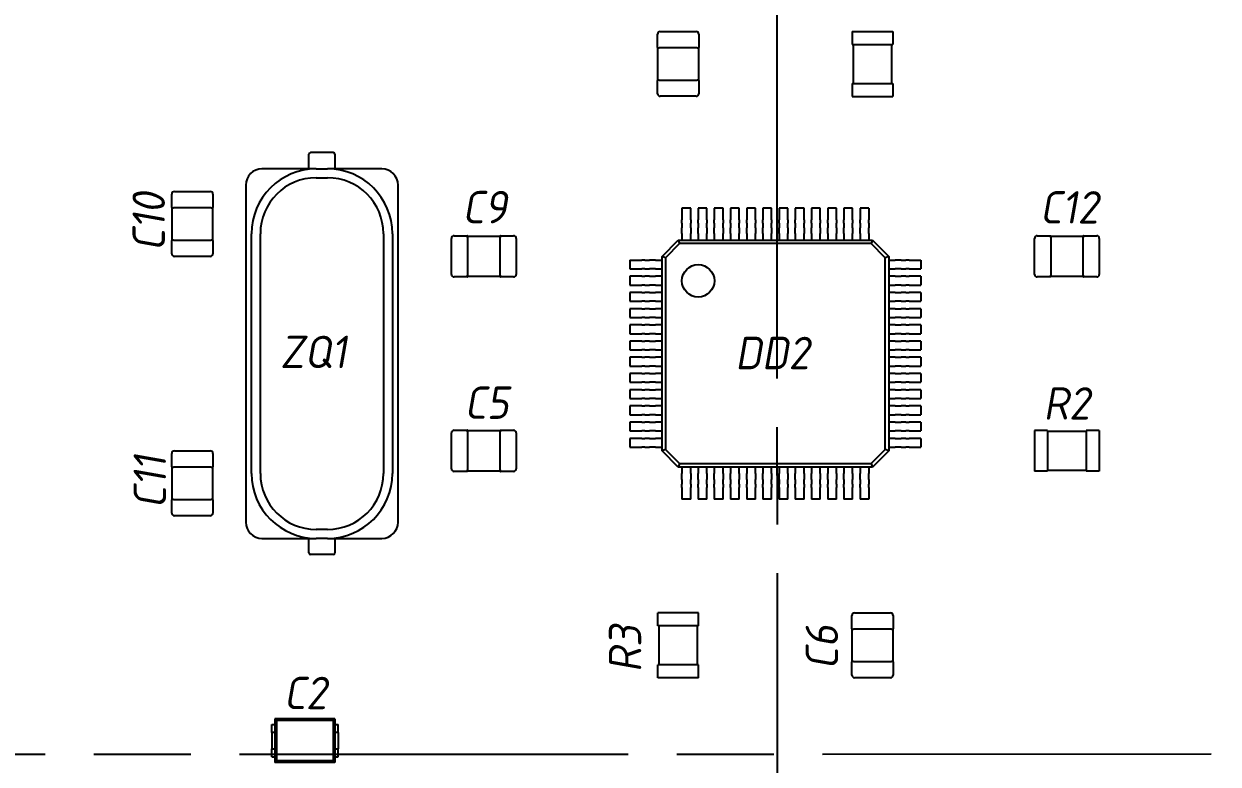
# Model space of a CAD drawing. Header units: inches. Extents: x -14 to 5184, y -66 to 1689.
# Drawn here: x 2664.45 to 2701.32, y 528.58 to 551.42 of the extents above; entities that cross this region are included whole.
import ezdxf

# ---------------------------------------------------------------- set-up
doc = ezdxf.new("R2010")
doc.units = ezdxf.units.IN
doc.header["$MEASUREMENT"] = 0
doc.linetypes.add('ACAD_ISO08W100', pattern=[36, 24, -3, 6, -3])
for name, color, linetype, lineweight in [('Видимые тонкие (ГОСТ)', 7, 'Continuous', 25), ('Осевая линия (ГОСТ)', 7, 'ACAD_ISO08W100', 25), ('Размер (ГОСТ)', 7, 'Continuous', 25), ('Штриховка (ГОСТ)', 7, 'Continuous', 18)]:
    doc.layers.add(name, color=color, linetype=linetype, lineweight=lineweight)
doc.styles.add('Standart 3.0', font='gost_b.ttf', dxfattribs={"oblique": 15, "height": 3})
doc.styles.add('Standart2', font='gost_b.ttf', dxfattribs={"oblique": 10, "height": 2})
doc.dimstyles.new('Обычный (ГОСТ)', dxfattribs={"dimscale": 0.5, "dimtxt": 3.5, "dimasz": 3.5, "dimexe": 1, "dimexo": 0, "dimgap": 0.5, "dimtad": 1, "dimrnd": 1e-08, "dimtxsty": 'Standart 3.0', "dimblk": 'Filled-1', "dimblk1": 'Filled-1', "dimblk2": 'Filled-1', "dimcen": 0.09, "dimdle": 15, "dimclrd": 256, "dimclre": 256, "dimclrt": 256, "dimazin": 2, "dimtfac": 0.714286, "dimtmove": 0, "dimatfit": 3, "dimfxl": 1, "dimtolj": 1, "dimlwd": 25, "dimlwe": 25, "dimarcsym": 0})

# ---------------------------------------------------------------- blocks, each defined once
blk = doc.blocks.new('Filled-1')
at = {"color": 0}
for p, q in [((0, 0), (-1, 0.143)), ((-1, 0.143), (-1, -0.143)), ((-1, 0), (0, 0)), ((-1, -0.143), (0, 0))]:
    blk.add_line(p, q, dxfattribs=at)
at = {"color": 0, "flags": 128}
blk.add_lwpolyline([(-1, -0.143), (0, 0), (-1, 0.143), (-1, -0.143)], dxfattribs=at)
at = {"color": 0}
blk.add_solid([(-1, -0.143), (0, 0), (-1, 0.143), (-1, -0.143)], dxfattribs=at)
blk = doc.blocks.new('*D203')
at = {"layer": 'Размер (ГОСТ)', "lineweight": 25, "ltscale": 0.5, "transparency": 16777216}
for p, q in [((2589.079, 528.958), (2589.079, 615.736)), ((2786.29, 528.89), (2786.29, 615.736)), ((2590.829, 615.236), (2784.54, 615.236))]:
    blk.add_line(p, q, dxfattribs=at)
at = {"layer": 'Размер (ГОСТ)', "lineweight": 25, "ltscale": 0.5, "transparency": 16777216, "xscale": 1.75, "yscale": 1.75, "zscale": 1.75, "rotation": 180}
blk.add_blockref('Filled-1', (2589.079, 615.236), dxfattribs=at)
at = {"layer": 'Размер (ГОСТ)', "lineweight": 25, "ltscale": 0.5, "transparency": 16777216, "xscale": 1.75, "yscale": 1.75, "zscale": 1.75}
blk.add_blockref('Filled-1', (2786.29, 615.236), dxfattribs=at)
at = {"layer": 'Размер (ГОСТ)', "ltscale": 0.5, "transparency": 16777216, "insert": (2687.685, 617.289), "char_height": 3, "attachment_point": 5, "style": 'Standart 3.0'}
blk.add_mtext('\\A1;{\\fGOST type B|b0|i0|c204|p0;198}%%P{\\fGOST type B|b0|i0|c204|p0;0,4}', dxfattribs=at)
blk = doc.blocks.new('*D204')
at = {"layer": 'Видимые тонкие (ГОСТ)', "lineweight": 25, "ltscale": 0.5, "transparency": 16777216}
for p, q in [((2627.695, 565.882), (2808, 565.882)), ((2807.5, 564.132), (2807.5, 493.632)), ((2627.699, 491.882), (2808, 491.882))]:
    blk.add_line(p, q, dxfattribs=at)
at = {"layer": 'Видимые тонкие (ГОСТ)', "lineweight": 25, "ltscale": 0.5, "transparency": 16777216, "xscale": 1.75, "yscale": 1.75, "zscale": 1.75}
for p, rotation in [((2807.5, 565.882), 90), ((2807.5, 491.882), 270)]:
    blk.add_blockref('Filled-1', p, dxfattribs=dict(at, rotation=rotation))
at = {"layer": 'Видимые тонкие (ГОСТ)', "ltscale": 0.5, "transparency": 16777216, "insert": (2805.75, 530), "char_height": 3, "attachment_point": 5, "rotation": 90, "style": 'Standart 3.0'}
blk.add_mtext('\\A1;74*', dxfattribs=at)

msp = doc.modelspace()

# ---------------------------------------------------------------- hatches: boundary and pattern name
at = {"layer": 'Штриховка (ГОСТ)'}
h = msp.add_hatch(dxfattribs=at)
h.set_pattern_fill('ANSI37', color=256, scale=15, style=0)
h.set_pattern_definition([(45, (-764.6716, -5.0253), (-1.3258252, 1.3258252), []), (135, (-764.6716, -5.0253), (-1.3258252, -1.3258252), [])])
edge = h.paths.add_edge_path()
edge.add_ellipse((2627.6985, 496.8817), major_axis=(-5, -0.0003), ratio=1, start_angle=0, end_angle=90)
edge.add_line((2627.6987, 491.8817), (2747.6987, 491.8878))
edge.add_ellipse((2747.6985, 496.8878), major_axis=(0.0003, -5), ratio=1, start_angle=0, end_angle=90)
edge.add_line((2752.6985, 496.888), (2752.6952, 560.888))
edge.add_ellipse((2747.6952, 560.8878), major_axis=(5, 0.0003), ratio=1, start_angle=0, end_angle=90)
edge.add_line((2747.695, 565.8878), (2627.695, 565.8817))
edge.add_ellipse((2627.6952, 560.8817), major_axis=(-0.0003, 5), ratio=1, start_angle=0, end_angle=90)
edge.add_line((2622.6952, 560.8814), (2622.6985, 496.8814))
edge = h.paths.add_edge_path(flags=0)
edge.add_ellipse((2745.6983, 499.8877), major_axis=(-0.0002, 3.5), ratio=1, start_angle=0, end_angle=360)
edge = h.paths.add_edge_path(flags=0)
edge.add_ellipse((2745.6954, 557.8877), major_axis=(-0.0002, 3.5), ratio=1, start_angle=0, end_angle=360)
edge = h.paths.add_edge_path(flags=0)
edge.add_ellipse((2629.6954, 557.8818), major_axis=(-0.0002, 3.5), ratio=1, start_angle=0, end_angle=360)
edge = h.paths.add_edge_path(flags=0)
edge.add_ellipse((2629.6983, 499.8818), major_axis=(-0.0002, 3.5), ratio=1, start_angle=0, end_angle=360)
edge = h.paths.add_edge_path(flags=0)
edge.add_ellipse((2742.6955, 554.8875), major_axis=(-2, -0.0001), ratio=1, start_angle=0, end_angle=90)
edge.add_line((2742.6956, 552.8875), (2749.6956, 552.8879))
edge.add_line((2749.6956, 552.8879), (2749.6981, 504.8879))
edge.add_line((2749.6981, 504.8879), (2742.6981, 504.8875))
edge.add_ellipse((2742.6982, 502.8875), major_axis=(-0.0001, 2), ratio=1, start_angle=0, end_angle=90)
edge.add_line((2740.6982, 502.8874), (2740.6986, 494.8874))
edge.add_line((2740.6986, 494.8874), (2634.6986, 494.8821))
edge.add_line((2634.6986, 494.8821), (2634.6982, 502.8821))
edge.add_ellipse((2632.6982, 502.882), major_axis=(2, 0.0001), ratio=1, start_angle=0, end_angle=90)
edge.add_line((2632.6981, 504.882), (2625.6981, 504.8816))
edge.add_line((2625.6981, 504.8816), (2625.6956, 552.8816))
edge.add_line((2625.6956, 552.8816), (2632.6956, 552.882))
edge.add_ellipse((2632.6955, 554.882), major_axis=(0.0001, -2), ratio=1, start_angle=0, end_angle=90)
edge.add_line((2634.6955, 554.8821), (2634.6951, 562.8821))
edge.add_line((2634.6951, 562.8821), (2740.6951, 562.8874))
edge.add_line((2740.6951, 562.8874), (2740.6955, 554.8874))

# ---------------------------------------------------------------- linework, layer by layer
at = {"layer": 'Видимые тонкие (ГОСТ)', "transparency": 33554687}
for p, q in [((2684.0132, 550.6977), (2684.0132, 551.1077)), ((2684.0932, 551.1877), (2685.2032, 551.1877)), ((2685.2832, 551.1077), (2685.2832, 550.6977)), ((2690.0182, 551.1876), (2691.2782, 551.1876)), ((2690.0182, 551.1876), (2690.0182, 550.7876)), ((2691.2782, 551.1876), (2691.2782, 550.7876)), ((2684.0232, 549.6877), (2684.0232, 550.6877)), ((2684.0232, 550.6877), (2684.0632, 550.6877)), ((2685.2332, 550.6877), (2684.0632, 550.6877)), ((2685.2232, 550.6877), (2684.0732, 550.6877)), ((2685.2332, 550.6877), (2685.2732, 550.6877)), ((2685.2732, 550.6877), (2685.2732, 549.6877)), ((2690.0182, 550.7876), (2691.2782, 550.7876)), ((2690.0482, 550.7876), (2690.0482, 549.5876)), ((2691.2482, 549.5876), (2691.2482, 550.7876)), ((2684.0132, 549.2677), (2684.0132, 549.6777)), ((2684.0632, 549.6877), (2684.0232, 549.6877)), ((2684.0632, 549.6877), (2685.2332, 549.6877)), ((2684.0732, 549.6877), (2685.2232, 549.6877)), ((2685.2732, 549.6877), (2685.2332, 549.6877)), ((2685.2832, 549.6777), (2685.2832, 549.2677)), ((2690.0182, 549.5876), (2691.2782, 549.5876)), ((2690.0182, 549.5876), (2690.0182, 549.1876)), ((2691.2782, 549.5876), (2691.2782, 549.1876)), ((2685.2032, 549.1877), (2684.0932, 549.1877)), ((2690.0182, 549.1876), (2691.2782, 549.1876)), ((2673.2481, 546.9498), (2673.2481, 547.3998)), ((2673.9981, 547.4498), (2673.2981, 547.4498)), ((2674.0481, 547.3998), (2674.0481, 546.9498)), ((2673.4731, 546.9498), (2671.7981, 546.9498)), ((2673.4731, 546.9498), (2673.8231, 546.9498)), ((2675.4981, 546.9498), (2673.8231, 546.9498)), ((2671.2981, 546.4498), (2671.2981, 536.0498)), ((2673.4731, 546.6748), (2673.8231, 546.6748)), ((2675.9981, 536.0498), (2675.9981, 546.4498)), ((2669.0133, 545.7596), (2669.0133, 546.1696)), ((2669.0933, 546.2496), (2670.2033, 546.2496)), ((2670.2833, 546.1696), (2670.2833, 545.7596)), ((2669.0233, 544.7496), (2669.0233, 545.7496)), ((2669.0233, 545.7496), (2669.0633, 545.7496)), ((2670.2333, 545.7496), (2669.0633, 545.7496)), ((2670.2233, 545.7496), (2669.0733, 545.7496)), ((2670.2333, 545.7496), (2670.2733, 545.7496)), ((2670.2733, 545.7496), (2670.2733, 544.7496)), ((2685.0331, 545.7398), (2684.7631, 545.7398)), ((2684.7631, 545.7398), (2684.7631, 545.3765)), ((2685.0331, 545.3765), (2685.0331, 545.7398)), ((2685.5331, 545.7398), (2685.2631, 545.7398)), ((2685.2631, 545.7398), (2685.2631, 545.3765)), ((2685.5331, 545.3765), (2685.5331, 545.7398)), ((2686.0331, 545.7398), (2685.7631, 545.7398)), ((2685.7631, 545.7398), (2685.7631, 545.3765)), ((2686.0331, 545.3765), (2686.0331, 545.7398)), ((2686.5331, 545.7398), (2686.2631, 545.7398)), ((2686.2631, 545.7398), (2686.2631, 545.3765)), ((2686.5331, 545.3765), (2686.5331, 545.7398)), ((2687.0331, 545.7398), (2686.7631, 545.7398)), ((2686.7631, 545.7398), (2686.7631, 545.3765)), ((2687.0331, 545.3765), (2687.0331, 545.7398)), ((2687.5331, 545.7398), (2687.2631, 545.7398)), ((2687.2631, 545.7398), (2687.2631, 545.3765)), ((2687.5331, 545.3765), (2687.5331, 545.7398)), ((2688.0331, 545.7398), (2687.7631, 545.7398)), ((2687.7631, 545.7398), (2687.7631, 545.3765)), ((2688.0331, 545.3765), (2688.0331, 545.7398)), ((2688.5331, 545.7398), (2688.2631, 545.7398)), ((2688.2631, 545.7398), (2688.2631, 545.3765)), ((2688.5331, 545.3765), (2688.5331, 545.7398)), ((2689.0331, 545.7398), (2688.7631, 545.7398)), ((2688.7631, 545.7398), (2688.7631, 545.3765)), ((2689.0331, 545.3765), (2689.0331, 545.7398)), ((2689.5331, 545.7398), (2689.2631, 545.7398)), ((2689.2631, 545.7398), (2689.2631, 545.3765)), ((2689.5331, 545.3765), (2689.5331, 545.7398)), ((2690.0331, 545.7398), (2689.7631, 545.7398)), ((2689.7631, 545.7398), (2689.7631, 545.3765)), ((2690.0331, 545.3765), (2690.0331, 545.7398)), ((2690.5331, 545.7398), (2690.2631, 545.7398)), ((2690.2631, 545.7398), (2690.2631, 545.3765)), ((2690.5331, 545.7398), (2690.5331, 545.3765)), ((2684.7631, 545.277), (2684.7631, 545.3765)), ((2685.0331, 545.3765), (2685.0331, 545.277)), ((2685.2631, 545.277), (2685.2631, 545.3765)), ((2685.5331, 545.3765), (2685.5331, 545.277)), ((2685.7631, 545.277), (2685.7631, 545.3765)), ((2686.0331, 545.3765), (2686.0331, 545.277)), ((2686.2631, 545.277), (2686.2631, 545.3765)), ((2686.5331, 545.3765), (2686.5331, 545.277)), ((2686.7631, 545.277), (2686.7631, 545.3765)), ((2687.0331, 545.3765), (2687.0331, 545.277)), ((2687.2631, 545.277), (2687.2631, 545.3765)), ((2687.5331, 545.3765), (2687.5331, 545.277)), ((2687.7631, 545.277), (2687.7631, 545.3765)), ((2688.0331, 545.3765), (2688.0331, 545.277)), ((2688.2631, 545.277), (2688.2631, 545.3765)), ((2688.5331, 545.3765), (2688.5331, 545.277)), ((2688.7631, 545.277), (2688.7631, 545.3765)), ((2689.0331, 545.3765), (2689.0331, 545.277)), ((2689.2631, 545.277), (2689.2631, 545.3765)), ((2689.5331, 545.3765), (2689.5331, 545.277)), ((2689.7631, 545.277), (2689.7631, 545.3765)), ((2690.0331, 545.3765), (2690.0331, 545.277)), ((2690.2631, 545.277), (2690.2631, 545.3765)), ((2690.5331, 545.277), (2690.5331, 545.3765)), ((2671.4731, 537.5498), (2671.4731, 544.9498)), ((2671.7481, 537.5498), (2671.7481, 544.9498)), ((2675.5481, 544.9498), (2675.5481, 537.5498)), ((2675.8231, 544.9498), (2675.8231, 537.5498)), ((2684.7631, 545.277), (2684.7631, 545.1338)), ((2684.7631, 544.9504), (2684.7631, 545.1338)), ((2684.7631, 544.9504), (2684.7631, 544.7498)), ((2685.0331, 545.1338), (2685.0331, 545.277)), ((2685.0331, 545.1338), (2685.0331, 544.9504)), ((2685.0331, 544.7498), (2685.0331, 544.9504)), ((2685.2631, 545.277), (2685.2631, 545.1338)), ((2685.2631, 544.9504), (2685.2631, 545.1338)), ((2685.2631, 544.9504), (2685.2631, 544.7498)), ((2685.5331, 545.1338), (2685.5331, 545.277)), ((2685.5331, 545.1338), (2685.5331, 544.9504)), ((2685.5331, 544.7498), (2685.5331, 544.9504)), ((2685.7631, 545.277), (2685.7631, 545.1338)), ((2685.7631, 544.9504), (2685.7631, 545.1338)), ((2685.7631, 544.9504), (2685.7631, 544.7498)), ((2686.0331, 545.1338), (2686.0331, 545.277)), ((2686.0331, 545.1338), (2686.0331, 544.9504)), ((2686.0331, 544.7498), (2686.0331, 544.9504)), ((2686.2631, 545.277), (2686.2631, 545.1338)), ((2686.2631, 544.9504), (2686.2631, 545.1338)), ((2686.2631, 544.9504), (2686.2631, 544.7498)), ((2686.5331, 545.1338), (2686.5331, 545.277)), ((2686.5331, 545.1338), (2686.5331, 544.9504)), ((2686.5331, 544.7498), (2686.5331, 544.9504)), ((2686.7631, 545.277), (2686.7631, 545.1338)), ((2686.7631, 544.9504), (2686.7631, 545.1338)), ((2686.7631, 544.9504), (2686.7631, 544.7498)), ((2687.0331, 545.1338), (2687.0331, 545.277)), ((2687.0331, 545.1338), (2687.0331, 544.9504)), ((2687.0331, 544.7498), (2687.0331, 544.9504)), ((2687.2631, 545.277), (2687.2631, 545.1338)), ((2687.2631, 544.9504), (2687.2631, 545.1338)), ((2687.2631, 544.9504), (2687.2631, 544.7498)), ((2687.5331, 545.1338), (2687.5331, 545.277)), ((2687.5331, 545.1338), (2687.5331, 544.9504)), ((2687.5331, 544.7498), (2687.5331, 544.9504)), ((2687.7631, 545.277), (2687.7631, 545.1338)), ((2687.7631, 544.9504), (2687.7631, 545.1338)), ((2687.7631, 544.9504), (2687.7631, 544.7498)), ((2688.0331, 545.1338), (2688.0331, 545.277)), ((2688.0331, 545.1338), (2688.0331, 544.9504)), ((2688.0331, 544.7498), (2688.0331, 544.9504)), ((2688.2631, 545.277), (2688.2631, 545.1338)), ((2688.2631, 544.9504), (2688.2631, 545.1338)), ((2688.2631, 544.9504), (2688.2631, 544.7498)), ((2688.5331, 545.1338), (2688.5331, 545.277)), ((2688.5331, 545.1338), (2688.5331, 544.9504)), ((2688.5331, 544.7498), (2688.5331, 544.9504)), ((2688.7631, 545.277), (2688.7631, 545.1338)), ((2688.7631, 544.9504), (2688.7631, 545.1338)), ((2688.7631, 544.9504), (2688.7631, 544.7498)), ((2689.0331, 545.1338), (2689.0331, 545.277)), ((2689.0331, 545.1338), (2689.0331, 544.9504)), ((2689.0331, 544.7498), (2689.0331, 544.9504)), ((2689.2631, 545.277), (2689.2631, 545.1338)), ((2689.2631, 544.9504), (2689.2631, 545.1338)), ((2689.2631, 544.9504), (2689.2631, 544.7498)), ((2689.5331, 545.1338), (2689.5331, 545.277)), ((2689.5331, 545.1338), (2689.5331, 544.9504)), ((2689.5331, 544.7498), (2689.5331, 544.9504)), ((2689.7631, 545.277), (2689.7631, 545.1338)), ((2689.7631, 544.9504), (2689.7631, 545.1338)), ((2689.7631, 544.9504), (2689.7631, 544.7498)), ((2690.0331, 545.1338), (2690.0331, 545.277)), ((2690.0331, 545.1338), (2690.0331, 544.9504)), ((2690.0331, 544.7498), (2690.0331, 544.9504)), ((2690.2631, 545.277), (2690.2631, 545.1338)), ((2690.2631, 544.9504), (2690.2631, 545.1338)), ((2690.2631, 544.9504), (2690.2631, 544.7498)), ((2690.5331, 545.277), (2690.5331, 545.1338)), ((2690.5331, 544.9504), (2690.5331, 545.1338)), ((2690.5331, 544.9504), (2690.5331, 544.7498)), ((2669.0133, 544.3296), (2669.0133, 544.7396)), ((2669.0633, 544.7496), (2669.0233, 544.7496)), ((2669.0633, 544.7496), (2670.2333, 544.7496)), ((2669.0733, 544.7496), (2670.2233, 544.7496)), ((2670.2733, 544.7496), (2670.2333, 544.7496)), ((2670.2833, 544.7396), (2670.2833, 544.3296)), ((2677.648, 543.6948), (2677.648, 544.8048)), ((2677.728, 544.8848), (2678.138, 544.8848)), ((2678.148, 544.8748), (2679.148, 544.8748)), ((2678.148, 544.8348), (2678.148, 544.8748)), ((2678.148, 544.8348), (2678.148, 543.6648)), ((2678.148, 544.8248), (2678.148, 543.6748)), ((2679.148, 544.8748), (2679.148, 544.8348)), ((2679.148, 543.6648), (2679.148, 544.8348)), ((2679.148, 543.6748), (2679.148, 544.8248)), ((2679.158, 544.8848), (2679.568, 544.8848)), ((2679.648, 544.8048), (2679.648, 543.6948)), ((2684.1481, 544.2498), (2684.6481, 544.7498)), ((2684.6921, 544.6435), (2684.2544, 544.2057)), ((2684.6481, 544.7498), (2690.6481, 544.7498)), ((2684.6481, 544.7498), (2684.6921, 544.6435)), ((2690.6041, 544.6435), (2684.6921, 544.6435)), ((2690.6481, 544.7498), (2690.6041, 544.6435)), ((2691.0418, 544.2057), (2690.6041, 544.6435)), ((2690.6481, 544.7498), (2691.1481, 544.2498)), ((2695.6484, 543.6948), (2695.6484, 544.8048)), ((2695.7284, 544.8848), (2696.1384, 544.8848)), ((2696.1484, 544.8748), (2697.1484, 544.8748)), ((2696.1484, 544.8348), (2696.1484, 544.8748)), ((2696.1484, 544.8348), (2696.1484, 543.6648)), ((2696.1484, 544.8248), (2696.1484, 543.6748)), ((2697.1484, 544.8748), (2697.1484, 544.8348)), ((2697.1484, 543.6648), (2697.1484, 544.8348)), ((2697.1484, 543.6748), (2697.1484, 544.8248)), ((2697.1584, 544.8848), (2697.5684, 544.8848)), ((2697.6484, 544.8048), (2697.6484, 543.6948)), ((2670.2033, 544.2496), (2669.0933, 544.2496)), ((2684.1481, 538.2498), (2684.1481, 544.2498)), ((2684.2544, 544.2057), (2684.1481, 544.2498)), ((2684.2544, 544.2057), (2684.2544, 538.2938)), ((2691.1481, 544.2498), (2691.0418, 544.2057)), ((2691.0418, 538.2938), (2691.0418, 544.2057)), ((2691.1481, 544.2498), (2691.1481, 538.2498)), ((2683.1581, 544.1348), (2683.1581, 543.8648)), ((2683.1581, 544.1348), (2683.5214, 544.1348)), ((2683.1581, 543.8648), (2683.5214, 543.8648)), ((2683.6208, 544.1348), (2683.5214, 544.1348)), ((2683.6208, 543.8648), (2683.5214, 543.8648)), ((2683.6208, 544.1348), (2683.764, 544.1348)), ((2683.6208, 543.8648), (2683.764, 543.8648)), ((2683.9474, 544.1348), (2683.764, 544.1348)), ((2683.9474, 543.8648), (2683.764, 543.8648)), ((2683.9474, 544.1348), (2684.1481, 544.1348)), ((2683.9474, 543.8648), (2684.1481, 543.8648)), ((2691.1481, 544.1348), (2691.3487, 544.1348)), ((2691.1481, 543.8648), (2691.3487, 543.8648)), ((2691.5322, 544.1348), (2691.3487, 544.1348)), ((2691.5322, 543.8648), (2691.3487, 543.8648)), ((2691.5322, 544.1348), (2691.6753, 544.1348)), ((2691.5322, 543.8648), (2691.6753, 543.8648)), ((2691.7748, 544.1348), (2691.6753, 544.1348)), ((2691.7748, 543.8648), (2691.6753, 543.8648)), ((2691.7748, 544.1348), (2692.1381, 544.1348)), ((2691.7748, 543.8648), (2692.1381, 543.8648)), ((2692.1381, 544.1348), (2692.1381, 543.8648)), ((2678.138, 543.6148), (2677.728, 543.6148)), ((2678.148, 543.6248), (2678.148, 543.6648)), ((2679.148, 543.6248), (2678.148, 543.6248)), ((2679.148, 543.6648), (2679.148, 543.6248)), ((2679.568, 543.6148), (2679.158, 543.6148)), ((2683.1581, 543.6348), (2683.1581, 543.3648)), ((2683.5214, 543.6348), (2683.1581, 543.6348)), ((2683.5214, 543.6348), (2683.6208, 543.6348)), ((2683.764, 543.6348), (2683.6208, 543.6348)), ((2683.764, 543.6348), (2683.9474, 543.6348)), ((2684.1481, 543.6348), (2683.9474, 543.6348)), ((2691.3487, 543.6348), (2691.1481, 543.6348)), ((2691.3487, 543.6348), (2691.5322, 543.6348)), ((2691.6753, 543.6348), (2691.5322, 543.6348)), ((2691.6753, 543.6348), (2691.7748, 543.6348)), ((2692.1381, 543.6348), (2691.7748, 543.6348)), ((2692.1381, 543.6348), (2692.1381, 543.3648)), ((2696.1384, 543.6148), (2695.7284, 543.6148)), ((2696.1484, 543.6248), (2696.1484, 543.6648)), ((2697.1484, 543.6248), (2696.1484, 543.6248)), ((2697.1484, 543.6648), (2697.1484, 543.6248)), ((2697.5684, 543.6148), (2697.1584, 543.6148)), ((2683.1581, 543.3648), (2683.5214, 543.3648)), ((2683.1581, 543.1348), (2683.1581, 542.8648)), ((2683.5214, 543.1348), (2683.1581, 543.1348)), ((2683.6208, 543.3648), (2683.5214, 543.3648)), ((2683.5214, 543.1348), (2683.6208, 543.1348)), ((2683.6208, 543.3648), (2683.764, 543.3648)), ((2683.764, 543.1348), (2683.6208, 543.1348)), ((2683.9474, 543.3648), (2683.764, 543.3648)), ((2683.764, 543.1348), (2683.9474, 543.1348)), ((2683.9474, 543.3648), (2684.1481, 543.3648)), ((2684.1481, 543.1348), (2683.9474, 543.1348)), ((2691.1481, 543.3648), (2691.3487, 543.3648)), ((2691.3487, 543.1348), (2691.1481, 543.1348)), ((2691.5322, 543.3648), (2691.3487, 543.3648)), ((2691.3487, 543.1348), (2691.5322, 543.1348)), ((2691.5322, 543.3648), (2691.6753, 543.3648)), ((2691.6753, 543.1348), (2691.5322, 543.1348)), ((2691.7748, 543.3648), (2691.6753, 543.3648)), ((2691.6753, 543.1348), (2691.7748, 543.1348)), ((2691.7748, 543.3648), (2692.1381, 543.3648)), ((2692.1381, 543.1348), (2691.7748, 543.1348)), ((2692.1381, 543.1348), (2692.1381, 542.8648)), ((2683.1581, 542.8648), (2683.5214, 542.8648)), ((2683.6208, 542.8648), (2683.5214, 542.8648)), ((2683.6208, 542.8648), (2683.764, 542.8648)), ((2683.9474, 542.8648), (2683.764, 542.8648)), ((2683.9474, 542.8648), (2684.1481, 542.8648)), ((2691.1481, 542.8648), (2691.3487, 542.8648)), ((2691.5322, 542.8648), (2691.3487, 542.8648)), ((2691.5322, 542.8648), (2691.6753, 542.8648)), ((2691.7748, 542.8648), (2691.6753, 542.8648)), ((2691.7748, 542.8648), (2692.1381, 542.8648)), ((2683.1581, 542.6348), (2683.1581, 542.3648)), ((2683.5214, 542.6348), (2683.1581, 542.6348)), ((2683.1581, 542.3648), (2683.5214, 542.3648)), ((2683.5214, 542.6348), (2683.6208, 542.6348)), ((2683.6208, 542.3648), (2683.5214, 542.3648)), ((2683.764, 542.6348), (2683.6208, 542.6348)), ((2683.6208, 542.3648), (2683.764, 542.3648)), ((2683.764, 542.6348), (2683.9474, 542.6348)), ((2683.9474, 542.3648), (2683.764, 542.3648)), ((2684.1481, 542.6348), (2683.9474, 542.6348)), ((2683.9474, 542.3648), (2684.1481, 542.3648)), ((2691.3487, 542.6348), (2691.1481, 542.6348)), ((2691.1481, 542.3648), (2691.3487, 542.3648)), ((2691.3487, 542.6348), (2691.5322, 542.6348)), ((2691.5322, 542.3648), (2691.3487, 542.3648)), ((2691.6753, 542.6348), (2691.5322, 542.6348)), ((2691.5322, 542.3648), (2691.6753, 542.3648)), ((2691.6753, 542.6348), (2691.7748, 542.6348)), ((2691.7748, 542.3648), (2691.6753, 542.3648)), ((2692.1381, 542.6348), (2691.7748, 542.6348)), ((2691.7748, 542.3648), (2692.1381, 542.3648)), ((2692.1381, 542.6348), (2692.1381, 542.3648)), ((2683.1581, 542.1348), (2683.1581, 541.8648)), ((2683.5214, 542.1348), (2683.1581, 542.1348)), ((2683.5214, 542.1348), (2683.6208, 542.1348)), ((2683.764, 542.1348), (2683.6208, 542.1348)), ((2683.764, 542.1348), (2683.9474, 542.1348)), ((2684.1481, 542.1348), (2683.9474, 542.1348)), ((2691.3487, 542.1348), (2691.1481, 542.1348)), ((2691.3487, 542.1348), (2691.5322, 542.1348)), ((2691.6753, 542.1348), (2691.5322, 542.1348)), ((2691.6753, 542.1348), (2691.7748, 542.1348)), ((2692.1381, 542.1348), (2691.7748, 542.1348)), ((2692.1381, 542.1348), (2692.1381, 541.8648)), ((2683.1581, 541.8648), (2683.5214, 541.8648)), ((2683.1581, 541.6348), (2683.1581, 541.3648)), ((2683.5214, 541.6348), (2683.1581, 541.6348)), ((2683.6208, 541.8648), (2683.5214, 541.8648)), ((2683.5214, 541.6348), (2683.6208, 541.6348)), ((2683.6208, 541.8648), (2683.764, 541.8648)), ((2683.764, 541.6348), (2683.6208, 541.6348)), ((2683.9474, 541.8648), (2683.764, 541.8648)), ((2683.764, 541.6348), (2683.9474, 541.6348)), ((2683.9474, 541.8648), (2684.1481, 541.8648)), ((2684.1481, 541.6348), (2683.9474, 541.6348)), ((2691.1481, 541.8648), (2691.3487, 541.8648)), ((2691.3487, 541.6348), (2691.1481, 541.6348)), ((2691.5322, 541.8648), (2691.3487, 541.8648)), ((2691.3487, 541.6348), (2691.5322, 541.6348)), ((2691.5322, 541.8648), (2691.6753, 541.8648)), ((2691.6753, 541.6348), (2691.5322, 541.6348)), ((2691.7748, 541.8648), (2691.6753, 541.8648)), ((2691.6753, 541.6348), (2691.7748, 541.6348)), ((2691.7748, 541.8648), (2692.1381, 541.8648)), ((2692.1381, 541.6348), (2691.7748, 541.6348)), ((2692.1381, 541.6348), (2692.1381, 541.3648)), ((2683.1581, 541.3648), (2683.5214, 541.3648)), ((2683.6208, 541.3648), (2683.5214, 541.3648)), ((2683.6208, 541.3648), (2683.764, 541.3648)), ((2683.9474, 541.3648), (2683.764, 541.3648)), ((2683.9474, 541.3648), (2684.1481, 541.3648)), ((2691.1481, 541.3648), (2691.3487, 541.3648)), ((2691.5322, 541.3648), (2691.3487, 541.3648)), ((2691.5322, 541.3648), (2691.6753, 541.3648)), ((2691.7748, 541.3648), (2691.6753, 541.3648)), ((2691.7748, 541.3648), (2692.1381, 541.3648)), ((2683.1581, 541.1348), (2683.1581, 540.8648)), ((2683.5214, 541.1348), (2683.1581, 541.1348)), ((2683.5214, 541.1348), (2683.6208, 541.1348)), ((2683.764, 541.1348), (2683.6208, 541.1348)), ((2683.764, 541.1348), (2683.9474, 541.1348)), ((2684.1481, 541.1348), (2683.9474, 541.1348)), ((2691.3487, 541.1348), (2691.1481, 541.1348)), ((2691.3487, 541.1348), (2691.5322, 541.1348)), ((2691.6753, 541.1348), (2691.5322, 541.1348)), ((2691.6753, 541.1348), (2691.7748, 541.1348)), ((2692.1381, 541.1348), (2691.7748, 541.1348)), ((2692.1381, 541.1348), (2692.1381, 540.8648)), ((2683.1581, 540.8648), (2683.5214, 540.8648)), ((2683.1581, 540.6348), (2683.1581, 540.3648)), ((2683.5214, 540.6348), (2683.1581, 540.6348)), ((2683.6208, 540.8648), (2683.5214, 540.8648)), ((2683.5214, 540.6348), (2683.6208, 540.6348)), ((2683.6208, 540.8648), (2683.764, 540.8648)), ((2683.764, 540.6348), (2683.6208, 540.6348)), ((2683.9474, 540.8648), (2683.764, 540.8648)), ((2683.764, 540.6348), (2683.9474, 540.6348)), ((2683.9474, 540.8648), (2684.1481, 540.8648)), ((2684.1481, 540.6348), (2683.9474, 540.6348)), ((2691.1481, 540.8648), (2691.3487, 540.8648)), ((2691.3487, 540.6348), (2691.1481, 540.6348)), ((2691.5322, 540.8648), (2691.3487, 540.8648)), ((2691.3487, 540.6348), (2691.5322, 540.6348)), ((2691.5322, 540.8648), (2691.6753, 540.8648)), ((2691.6753, 540.6348), (2691.5322, 540.6348)), ((2691.7748, 540.8648), (2691.6753, 540.8648)), ((2691.6753, 540.6348), (2691.7748, 540.6348)), ((2691.7748, 540.8648), (2692.1381, 540.8648)), ((2692.1381, 540.6348), (2691.7748, 540.6348)), ((2692.1381, 540.6348), (2692.1381, 540.3648)), ((2683.1581, 540.3648), (2683.5214, 540.3648)), ((2683.1581, 540.1348), (2683.1581, 539.8648)), ((2683.5214, 540.1348), (2683.1581, 540.1348)), ((2683.6208, 540.3648), (2683.5214, 540.3648)), ((2683.5214, 540.1348), (2683.6208, 540.1348)), ((2683.6208, 540.3648), (2683.764, 540.3648)), ((2683.764, 540.1348), (2683.6208, 540.1348)), ((2683.9474, 540.3648), (2683.764, 540.3648)), ((2683.764, 540.1348), (2683.9474, 540.1348)), ((2683.9474, 540.3648), (2684.1481, 540.3648)), ((2684.1481, 540.1348), (2683.9474, 540.1348)), ((2691.1481, 540.3648), (2691.3487, 540.3648)), ((2691.3487, 540.1348), (2691.1481, 540.1348)), ((2691.5322, 540.3648), (2691.3487, 540.3648)), ((2691.3487, 540.1348), (2691.5322, 540.1348)), ((2691.5322, 540.3648), (2691.6753, 540.3648)), ((2691.6753, 540.1348), (2691.5322, 540.1348)), ((2691.7748, 540.3648), (2691.6753, 540.3648)), ((2691.6753, 540.1348), (2691.7748, 540.1348)), ((2691.7748, 540.3648), (2692.1381, 540.3648)), ((2692.1381, 540.1348), (2691.7748, 540.1348)), ((2692.1381, 540.1348), (2692.1381, 539.8648)), ((2683.1581, 539.8648), (2683.5214, 539.8648)), ((2683.6208, 539.8648), (2683.5214, 539.8648)), ((2683.6208, 539.8648), (2683.764, 539.8648)), ((2683.9474, 539.8648), (2683.764, 539.8648)), ((2683.9474, 539.8648), (2684.1481, 539.8648)), ((2691.1481, 539.8648), (2691.3487, 539.8648)), ((2691.5322, 539.8648), (2691.3487, 539.8648)), ((2691.5322, 539.8648), (2691.6753, 539.8648)), ((2691.7748, 539.8648), (2691.6753, 539.8648)), ((2691.7748, 539.8648), (2692.1381, 539.8648)), ((2683.1581, 539.6348), (2683.1581, 539.3648)), ((2683.5214, 539.6348), (2683.1581, 539.6348)), ((2683.5214, 539.6348), (2683.6208, 539.6348)), ((2683.764, 539.6348), (2683.6208, 539.6348)), ((2683.764, 539.6348), (2683.9474, 539.6348)), ((2684.1481, 539.6348), (2683.9474, 539.6348)), ((2691.3487, 539.6348), (2691.1481, 539.6348)), ((2691.3487, 539.6348), (2691.5322, 539.6348)), ((2691.6753, 539.6348), (2691.5322, 539.6348)), ((2691.6753, 539.6348), (2691.7748, 539.6348)), ((2692.1381, 539.6348), (2691.7748, 539.6348)), ((2692.1381, 539.6348), (2692.1381, 539.3648)), ((2683.1581, 539.3648), (2683.5214, 539.3648)), ((2683.1581, 539.1348), (2683.1581, 538.8648)), ((2683.5214, 539.1348), (2683.1581, 539.1348)), ((2683.6208, 539.3648), (2683.5214, 539.3648)), ((2683.5214, 539.1348), (2683.6208, 539.1348)), ((2683.6208, 539.3648), (2683.764, 539.3648)), ((2683.764, 539.1348), (2683.6208, 539.1348)), ((2683.9474, 539.3648), (2683.764, 539.3648)), ((2683.764, 539.1348), (2683.9474, 539.1348)), ((2683.9474, 539.3648), (2684.1481, 539.3648)), ((2684.1481, 539.1348), (2683.9474, 539.1348)), ((2691.1481, 539.3648), (2691.3487, 539.3648)), ((2691.3487, 539.1348), (2691.1481, 539.1348)), ((2691.5322, 539.3648), (2691.3487, 539.3648)), ((2691.3487, 539.1348), (2691.5322, 539.1348)), ((2691.5322, 539.3648), (2691.6753, 539.3648)), ((2691.6753, 539.1348), (2691.5322, 539.1348)), ((2691.7748, 539.3648), (2691.6753, 539.3648)), ((2691.6753, 539.1348), (2691.7748, 539.1348)), ((2691.7748, 539.3648), (2692.1381, 539.3648)), ((2692.1381, 539.1348), (2691.7748, 539.1348)), ((2692.1381, 539.1348), (2692.1381, 538.8648)), ((2677.648, 537.6945), (2677.648, 538.8045)), ((2677.728, 538.8845), (2678.138, 538.8845)), ((2678.148, 538.8745), (2679.148, 538.8745)), ((2678.148, 538.8345), (2678.148, 538.8745)), ((2678.148, 538.8345), (2678.148, 537.6645)), ((2678.148, 538.8245), (2678.148, 537.6745)), ((2679.148, 538.8745), (2679.148, 538.8345)), ((2679.148, 537.6645), (2679.148, 538.8345)), ((2679.148, 537.6745), (2679.148, 538.8245)), ((2679.158, 538.8845), (2679.568, 538.8845)), ((2679.648, 538.8045), (2679.648, 537.6945)), ((2683.1581, 538.8648), (2683.5214, 538.8648)), ((2683.6208, 538.8648), (2683.5214, 538.8648)), ((2683.6208, 538.8648), (2683.764, 538.8648)), ((2683.9474, 538.8648), (2683.764, 538.8648)), ((2683.9474, 538.8648), (2684.1481, 538.8648)), ((2691.1481, 538.8648), (2691.3487, 538.8648)), ((2691.5322, 538.8648), (2691.3487, 538.8648)), ((2691.5322, 538.8648), (2691.6753, 538.8648)), ((2691.7748, 538.8648), (2691.6753, 538.8648)), ((2691.7748, 538.8648), (2692.1381, 538.8648)), ((2696.0482, 538.8797), (2695.6482, 538.8797)), ((2695.6482, 538.8797), (2695.6482, 537.6197)), ((2696.0482, 538.8797), (2696.0482, 537.6197)), ((2697.2482, 538.8497), (2696.0482, 538.8497)), ((2697.6482, 538.8797), (2697.2482, 538.8797)), ((2697.2482, 538.8797), (2697.2482, 537.6197)), ((2697.6482, 538.8797), (2697.6482, 537.6197)), ((2683.1581, 538.6348), (2683.1581, 538.3648)), ((2683.5214, 538.6348), (2683.1581, 538.6348)), ((2683.1581, 538.3648), (2683.5214, 538.3648)), ((2683.5214, 538.6348), (2683.6208, 538.6348)), ((2683.6208, 538.3648), (2683.5214, 538.3648)), ((2683.764, 538.6348), (2683.6208, 538.6348)), ((2683.6208, 538.3648), (2683.764, 538.3648)), ((2683.764, 538.6348), (2683.9474, 538.6348)), ((2683.9474, 538.3648), (2683.764, 538.3648)), ((2684.1481, 538.6348), (2683.9474, 538.6348)), ((2683.9474, 538.3648), (2684.1481, 538.3648)), ((2684.2544, 538.2938), (2684.1481, 538.2498)), ((2684.2544, 538.2938), (2684.6921, 537.856)), ((2690.6041, 537.856), (2691.0418, 538.2938)), ((2691.1481, 538.2498), (2691.0418, 538.2938)), ((2691.3487, 538.6348), (2691.1481, 538.6348)), ((2691.1481, 538.3648), (2691.3487, 538.3648)), ((2691.3487, 538.6348), (2691.5322, 538.6348)), ((2691.5322, 538.3648), (2691.3487, 538.3648)), ((2691.6753, 538.6348), (2691.5322, 538.6348)), ((2691.5322, 538.3648), (2691.6753, 538.3648)), ((2691.6753, 538.6348), (2691.7748, 538.6348)), ((2691.7748, 538.3648), (2691.6753, 538.3648)), ((2692.1381, 538.6348), (2691.7748, 538.6348)), ((2691.7748, 538.3648), (2692.1381, 538.3648)), ((2692.1381, 538.6348), (2692.1381, 538.3648)), ((2669.013, 537.7594), (2669.013, 538.1694)), ((2669.093, 538.2494), (2670.203, 538.2494)), ((2670.283, 538.1694), (2670.283, 537.7594)), ((2684.6481, 537.7498), (2684.1481, 538.2498)), ((2691.1481, 538.2498), (2690.6481, 537.7498)), ((2669.023, 536.7494), (2669.023, 537.7494)), ((2669.023, 537.7494), (2669.063, 537.7494)), ((2670.233, 537.7494), (2669.063, 537.7494)), ((2670.223, 537.7494), (2669.073, 537.7494)), ((2670.233, 537.7494), (2670.273, 537.7494)), ((2670.273, 537.7494), (2670.273, 536.7494)), ((2678.138, 537.6145), (2677.728, 537.6145)), ((2678.148, 537.6245), (2678.148, 537.6645)), ((2679.148, 537.6245), (2678.148, 537.6245)), ((2679.148, 537.6645), (2679.148, 537.6245)), ((2679.568, 537.6145), (2679.158, 537.6145)), ((2684.6921, 537.856), (2684.6481, 537.7498)), ((2690.6481, 537.7498), (2684.6481, 537.7498)), ((2684.6921, 537.856), (2690.6041, 537.856)), ((2684.7631, 537.7498), (2684.7631, 537.5491)), ((2685.0331, 537.5491), (2685.0331, 537.7498)), ((2685.2631, 537.7498), (2685.2631, 537.5491)), ((2685.5331, 537.5491), (2685.5331, 537.7498)), ((2685.7631, 537.7498), (2685.7631, 537.5491)), ((2686.0331, 537.5491), (2686.0331, 537.7498)), ((2686.2631, 537.7498), (2686.2631, 537.5491)), ((2686.5331, 537.5491), (2686.5331, 537.7498)), ((2686.7631, 537.7498), (2686.7631, 537.5491)), ((2687.0331, 537.5491), (2687.0331, 537.7498)), ((2687.2631, 537.7498), (2687.2631, 537.5491)), ((2687.5331, 537.5491), (2687.5331, 537.7498)), ((2687.7631, 537.7498), (2687.7631, 537.5491)), ((2688.0331, 537.5491), (2688.0331, 537.7498)), ((2688.2631, 537.7498), (2688.2631, 537.5491)), ((2688.5331, 537.5491), (2688.5331, 537.7498)), ((2688.7631, 537.7498), (2688.7631, 537.5491)), ((2689.0331, 537.5491), (2689.0331, 537.7498)), ((2689.2631, 537.7498), (2689.2631, 537.5491)), ((2689.5331, 537.5491), (2689.5331, 537.7498)), ((2689.7631, 537.7498), (2689.7631, 537.5491)), ((2690.0331, 537.5491), (2690.0331, 537.7498)), ((2690.2631, 537.7498), (2690.2631, 537.5491)), ((2690.5331, 537.7498), (2690.5331, 537.5491)), ((2690.6041, 537.856), (2690.6481, 537.7498)), ((2696.0482, 537.6197), (2695.6482, 537.6197)), ((2696.0482, 537.6497), (2697.2482, 537.6497)), ((2697.6482, 537.6197), (2697.2482, 537.6197)), ((2684.7631, 537.3657), (2684.7631, 537.5491)), ((2684.7631, 537.3657), (2684.7631, 537.2225)), ((2684.7631, 537.123), (2684.7631, 537.2225)), ((2685.0331, 537.5491), (2685.0331, 537.3657)), ((2685.0331, 537.2225), (2685.0331, 537.3657)), ((2685.0331, 537.2225), (2685.0331, 537.123)), ((2685.2631, 537.3657), (2685.2631, 537.5491)), ((2685.2631, 537.3657), (2685.2631, 537.2225)), ((2685.2631, 537.123), (2685.2631, 537.2225)), ((2685.5331, 537.5491), (2685.5331, 537.3657)), ((2685.5331, 537.2225), (2685.5331, 537.3657)), ((2685.5331, 537.2225), (2685.5331, 537.123)), ((2685.7631, 537.3657), (2685.7631, 537.5491)), ((2685.7631, 537.3657), (2685.7631, 537.2225)), ((2685.7631, 537.123), (2685.7631, 537.2225)), ((2686.0331, 537.5491), (2686.0331, 537.3657)), ((2686.0331, 537.2225), (2686.0331, 537.3657)), ((2686.0331, 537.2225), (2686.0331, 537.123)), ((2686.2631, 537.3657), (2686.2631, 537.5491)), ((2686.2631, 537.3657), (2686.2631, 537.2225)), ((2686.2631, 537.123), (2686.2631, 537.2225)), ((2686.5331, 537.5491), (2686.5331, 537.3657)), ((2686.5331, 537.2225), (2686.5331, 537.3657)), ((2686.5331, 537.2225), (2686.5331, 537.123)), ((2686.7631, 537.3657), (2686.7631, 537.5491)), ((2686.7631, 537.3657), (2686.7631, 537.2225)), ((2686.7631, 537.123), (2686.7631, 537.2225)), ((2687.0331, 537.5491), (2687.0331, 537.3657)), ((2687.0331, 537.2225), (2687.0331, 537.3657)), ((2687.0331, 537.2225), (2687.0331, 537.123)), ((2687.2631, 537.3657), (2687.2631, 537.5491)), ((2687.2631, 537.3657), (2687.2631, 537.2225)), ((2687.2631, 537.123), (2687.2631, 537.2225)), ((2687.5331, 537.5491), (2687.5331, 537.3657)), ((2687.5331, 537.2225), (2687.5331, 537.3657)), ((2687.5331, 537.2225), (2687.5331, 537.123)), ((2687.7631, 537.3657), (2687.7631, 537.5491)), ((2687.7631, 537.3657), (2687.7631, 537.2225)), ((2687.7631, 537.123), (2687.7631, 537.2225)), ((2688.0331, 537.5491), (2688.0331, 537.3657)), ((2688.0331, 537.2225), (2688.0331, 537.3657)), ((2688.0331, 537.2225), (2688.0331, 537.123)), ((2688.2631, 537.3657), (2688.2631, 537.5491)), ((2688.2631, 537.3657), (2688.2631, 537.2225)), ((2688.2631, 537.123), (2688.2631, 537.2225)), ((2688.5331, 537.5491), (2688.5331, 537.3657)), ((2688.5331, 537.2225), (2688.5331, 537.3657)), ((2688.5331, 537.2225), (2688.5331, 537.123)), ((2688.7631, 537.3657), (2688.7631, 537.5491)), ((2688.7631, 537.3657), (2688.7631, 537.2225)), ((2688.7631, 537.123), (2688.7631, 537.2225)), ((2689.0331, 537.5491), (2689.0331, 537.3657)), ((2689.0331, 537.2225), (2689.0331, 537.3657)), ((2689.0331, 537.2225), (2689.0331, 537.123)), ((2689.2631, 537.3657), (2689.2631, 537.5491)), ((2689.2631, 537.3657), (2689.2631, 537.2225)), ((2689.2631, 537.123), (2689.2631, 537.2225)), ((2689.5331, 537.5491), (2689.5331, 537.3657)), ((2689.5331, 537.2225), (2689.5331, 537.3657)), ((2689.5331, 537.2225), (2689.5331, 537.123)), ((2689.7631, 537.3657), (2689.7631, 537.5491)), ((2689.7631, 537.3657), (2689.7631, 537.2225)), ((2689.7631, 537.123), (2689.7631, 537.2225)), ((2690.0331, 537.5491), (2690.0331, 537.3657)), ((2690.0331, 537.2225), (2690.0331, 537.3657)), ((2690.0331, 537.2225), (2690.0331, 537.123)), ((2690.2631, 537.3657), (2690.2631, 537.5491)), ((2690.2631, 537.3657), (2690.2631, 537.2225)), ((2690.2631, 537.123), (2690.2631, 537.2225)), ((2690.5331, 537.3657), (2690.5331, 537.5491)), ((2690.5331, 537.3657), (2690.5331, 537.2225)), ((2690.5331, 537.123), (2690.5331, 537.2225)), ((2684.7631, 537.123), (2684.7631, 536.7598)), ((2685.0331, 536.7598), (2685.0331, 537.123)), ((2685.2631, 537.123), (2685.2631, 536.7598)), ((2685.5331, 536.7598), (2685.5331, 537.123)), ((2685.7631, 537.123), (2685.7631, 536.7598)), ((2686.0331, 536.7598), (2686.0331, 537.123)), ((2686.2631, 537.123), (2686.2631, 536.7598)), ((2686.5331, 536.7598), (2686.5331, 537.123)), ((2686.7631, 537.123), (2686.7631, 536.7598)), ((2687.0331, 536.7598), (2687.0331, 537.123)), ((2687.2631, 537.123), (2687.2631, 536.7598)), ((2687.5331, 536.7598), (2687.5331, 537.123)), ((2687.7631, 537.123), (2687.7631, 536.7598)), ((2688.0331, 536.7598), (2688.0331, 537.123)), ((2688.2631, 537.123), (2688.2631, 536.7598)), ((2688.5331, 536.7598), (2688.5331, 537.123)), ((2688.7631, 537.123), (2688.7631, 536.7598)), ((2689.0331, 536.7598), (2689.0331, 537.123)), ((2689.2631, 537.123), (2689.2631, 536.7598)), ((2689.5331, 536.7598), (2689.5331, 537.123)), ((2689.7631, 537.123), (2689.7631, 536.7598)), ((2690.0331, 536.7598), (2690.0331, 537.123)), ((2690.2631, 537.123), (2690.2631, 536.7598)), ((2690.5331, 537.123), (2690.5331, 536.7598)), ((2669.013, 536.3294), (2669.013, 536.7394)), ((2669.063, 536.7494), (2669.023, 536.7494)), ((2669.063, 536.7494), (2670.233, 536.7494)), ((2669.073, 536.7494), (2670.223, 536.7494)), ((2670.273, 536.7494), (2670.233, 536.7494)), ((2670.283, 536.7394), (2670.283, 536.3294)), ((2685.0331, 536.7598), (2684.7631, 536.7598)), ((2685.5331, 536.7598), (2685.2631, 536.7598)), ((2686.0331, 536.7598), (2685.7631, 536.7598)), ((2686.5331, 536.7598), (2686.2631, 536.7598)), ((2687.0331, 536.7598), (2686.7631, 536.7598)), ((2687.5331, 536.7598), (2687.2631, 536.7598)), ((2688.0331, 536.7598), (2687.7631, 536.7598)), ((2688.5331, 536.7598), (2688.2631, 536.7598)), ((2689.0331, 536.7598), (2688.7631, 536.7598)), ((2689.5331, 536.7598), (2689.2631, 536.7598)), ((2690.0331, 536.7598), (2689.7631, 536.7598)), ((2690.5331, 536.7598), (2690.2631, 536.7598)), ((2670.203, 536.2494), (2669.093, 536.2494)), ((2673.8231, 535.8248), (2673.4731, 535.8248)), ((2671.7981, 535.5498), (2673.4731, 535.5498)), ((2673.2481, 535.0998), (2673.2481, 535.5498)), ((2673.8231, 535.5498), (2673.4731, 535.5498)), ((2673.8231, 535.5498), (2675.4981, 535.5498)), ((2674.0481, 535.5498), (2674.0481, 535.0998)), ((2673.9981, 535.0498), (2673.2981, 535.0498)), ((2685.2783, 533.2496), (2684.0183, 533.2496)), ((2684.0183, 532.8496), (2684.0183, 533.2496)), ((2685.2783, 532.8496), (2685.2783, 533.2496)), ((2690.0133, 532.7596), (2690.0133, 533.1696)), ((2690.0933, 533.2496), (2691.2033, 533.2496)), ((2691.2833, 533.1696), (2691.2833, 532.7596)), ((2685.2783, 532.8496), (2684.0183, 532.8496)), ((2684.0483, 532.8496), (2684.0483, 531.6496)), ((2685.2483, 531.6496), (2685.2483, 532.8496)), ((2690.0233, 531.7496), (2690.0233, 532.7496)), ((2690.0233, 532.7496), (2690.0633, 532.7496)), ((2691.2333, 532.7496), (2690.0633, 532.7496)), ((2691.2233, 532.7496), (2690.0733, 532.7496)), ((2691.2333, 532.7496), (2691.2733, 532.7496)), ((2691.2733, 532.7496), (2691.2733, 531.7496)), ((2690.0133, 531.3296), (2690.0133, 531.7396)), ((2690.0633, 531.7496), (2690.0233, 531.7496)), ((2690.0633, 531.7496), (2691.2333, 531.7496)), ((2690.0733, 531.7496), (2691.2233, 531.7496)), ((2691.2733, 531.7496), (2691.2333, 531.7496)), ((2691.2833, 531.7396), (2691.2833, 531.3296)), ((2685.2783, 531.6496), (2684.0183, 531.6496)), ((2684.0183, 531.2496), (2684.0183, 531.6496)), ((2685.2783, 531.2496), (2685.2783, 531.6496)), ((2685.2783, 531.2496), (2684.0183, 531.2496)), ((2691.2033, 531.2496), (2690.0933, 531.2496)), ((2672.1992, 529.9847), (2672.1992, 528.6347)), ((2674.0492, 529.9847), (2672.1992, 529.9847)), ((2672.1992, 529.9847), (2672.2516, 529.9322)), ((2673.4967, 529.9322), (2672.2516, 529.9322)), ((2672.2516, 529.9322), (2672.2516, 528.6871)), ((2673.9967, 529.9322), (2673.4967, 529.9322)), ((2673.9967, 529.9322), (2674.0492, 529.9847)), ((2673.9967, 529.9322), (2673.9967, 528.6871)), ((2674.0492, 529.9847), (2674.0492, 528.6347)), ((2672.0992, 529.5597), (2672.0992, 529.8097)), ((2672.0992, 529.8097), (2672.1992, 529.8097)), ((2672.0992, 529.5597), (2672.0992, 529.0597)), ((2672.1992, 529.5597), (2672.0992, 529.5597)), ((2674.0492, 529.8097), (2674.1492, 529.8097)), ((2674.1492, 529.5597), (2674.0492, 529.5597)), ((2674.1492, 529.5597), (2674.1492, 529.8097)), ((2674.1492, 529.5597), (2674.1492, 529.0597)), ((2672.0992, 528.8097), (2672.0992, 529.0597)), ((2672.0992, 529.0597), (2672.1992, 529.0597)), ((2672.0992, 528.8097), (2672.1992, 528.8097)), ((2674.0492, 529.0597), (2674.1492, 529.0597)), ((2674.0492, 528.8097), (2674.1492, 528.8097)), ((2674.1492, 528.8097), (2674.1492, 529.0597)), ((2672.2516, 528.6871), (2672.1992, 528.6347)), ((2674.0492, 528.6347), (2672.1992, 528.6347)), ((2673.4967, 528.6871), (2672.2516, 528.6871)), ((2673.9967, 528.6871), (2673.4967, 528.6871)), ((2674.0492, 528.6347), (2673.9967, 528.6871))]:
    msp.add_line(p, q, dxfattribs=at)
msp.add_circle((2685.2654, 543.496), 0.5, dxfattribs=at)
for centre, radius, start, end in [((2684.0932, 551.1077), 0.08, 90, 180), ((2685.2032, 551.1077), 0.08, 0, 90), ((2684.0232, 550.6977), 0.01, 180, 270), ((2685.2732, 550.6977), 0.01, 270, 0), ((2684.0232, 549.6777), 0.01, 90, 180), ((2685.2732, 549.6777), 0.01, 0, 90), ((2684.0932, 549.2677), 0.08, 180, 270), ((2685.2032, 549.2677), 0.08, 270, 0), ((2673.2981, 547.3998), 0.05, 90, 180), ((2673.9981, 547.3998), 0.05, 0, 90), ((2671.7981, 546.4498), 0.5, 90, 180), ((2673.4731, 544.9498), 2, 90, 180), ((2673.8231, 544.9498), 2, 0, 90), ((2675.4981, 546.4498), 0.5, 0, 90), ((2673.4731, 544.9498), 1.725, 90, 180), ((2673.8231, 544.9498), 1.725, 0, 90), ((2669.0933, 546.1696), 0.08, 90, 180), ((2670.2033, 546.1696), 0.08, 0, 90), ((2669.0233, 545.7596), 0.01, 180, 270), ((2670.2733, 545.7596), 0.01, 270, 0), ((2669.0233, 544.7396), 0.01, 90, 180), ((2670.2733, 544.7396), 0.01, 0, 90), ((2677.728, 544.8048), 0.08, 90.00001, 180), ((2678.138, 544.8748), 0.01, 0, 90.00001), ((2679.158, 544.8748), 0.01, 90.00001, 180), ((2679.568, 544.8048), 0.08, 0, 90.00001), ((2695.7284, 544.8048), 0.08, 90, 180), ((2696.1384, 544.8748), 0.01, 0, 90), ((2697.1584, 544.8748), 0.01, 90, 180), ((2697.5684, 544.8048), 0.08, 0, 90), ((2669.0933, 544.3296), 0.08, 180, 270), ((2670.2033, 544.3296), 0.08, 270, 0), ((2677.728, 543.6948), 0.08, 180, 270.00001), ((2678.138, 543.6248), 0.01, 270.00001, 0), ((2679.158, 543.6248), 0.01, 180, 270.00001), ((2679.568, 543.6948), 0.08, 270.00001, 0), ((2695.7284, 543.6948), 0.08, 180, 270), ((2696.1384, 543.6248), 0.01, 270, 0), ((2697.1584, 543.6248), 0.01, 180, 270), ((2697.5684, 543.6948), 0.08, 270, 0), ((2677.728, 538.8045), 0.08, 90.00001, 180), ((2678.138, 538.8745), 0.01, 0, 90.00001), ((2679.158, 538.8745), 0.01, 90.00001, 180), ((2679.568, 538.8045), 0.08, 0, 90.00001), ((2669.093, 538.1694), 0.08, 90, 180), ((2670.203, 538.1694), 0.08, 0, 90), ((2669.023, 537.7594), 0.01, 180, 270), ((2670.273, 537.7594), 0.01, 270, 0), ((2677.728, 537.6945), 0.08, 180, 270.00001), ((2678.138, 537.6245), 0.01, 270.00001, 0), ((2679.158, 537.6245), 0.01, 180, 270.00001), ((2679.568, 537.6945), 0.08, 270.00001, 0), ((2673.4731, 537.5498), 2, 180, 270), ((2673.4731, 537.5498), 1.725, 180, 270), ((2673.8231, 537.5498), 1.725, 270, 0), ((2673.8231, 537.5498), 2, 270, 0), ((2669.023, 536.7394), 0.01, 90, 180), ((2670.273, 536.7394), 0.01, 0, 90), ((2669.093, 536.3294), 0.08, 180, 270), ((2670.203, 536.3294), 0.08, 270, 0), ((2671.7981, 536.0498), 0.5, 180, 270), ((2675.4981, 536.0498), 0.5, 270, 0), ((2673.2981, 535.0998), 0.05, 180, 270), ((2673.9981, 535.0998), 0.05, 270, 0), ((2690.0933, 533.1696), 0.08, 90, 180), ((2691.2033, 533.1696), 0.08, 0, 90), ((2690.0233, 532.7596), 0.01, 180, 270), ((2691.2733, 532.7596), 0.01, 270, 0), ((2690.0233, 531.7396), 0.01, 90, 180), ((2691.2733, 531.7396), 0.01, 0, 90), ((2690.0933, 531.3296), 0.08, 180, 270), ((2691.2033, 531.3296), 0.08, 270, 0)]:
    msp.add_arc(centre, radius, start, end, dxfattribs=at)
at = {"layer": 'Осевая линия (ГОСТ)', "linetype": 'ACAD_ISO08W100', "ltscale": 0.5}
for p, q in [((2687.6979, 570.4768), (2687.6993, 487.1541)), ((2791.104, 528.8906), (2584.1207, 528.8791))]:
    msp.add_line(p, q, dxfattribs=at)

# ---------------------------------------------------------------- texts
at = {"layer": 'Видимые тонкие (ГОСТ)', "color": 0, "transparency": 33554687, "char_height": 1, "attachment_point": 1, "rotation": 90, "style": 'Standart2'}
for s, insert in [('C10', (2667.8018, 544.4077)), ('C11', (2667.8357, 536.4699)), ('R3', (2682.5087, 531.4106)), ('C6', (2688.5836, 531.4971))]:
    msp.add_mtext_dynamic_manual_height_columns(s, width=2.880706, gutter_width=6.5, heights=[0], dxfattribs=dict(at, insert=insert))
at = {"layer": 'Видимые тонкие (ГОСТ)', "color": 0, "transparency": 33554687, "char_height": 1, "attachment_point": 1, "style": 'Standart2'}
for s, insert in [('C9', (2677.9789, 546.2692)), ('C12', (2695.811, 546.2628)), ('ZQ1', (2672.3526, 541.8021)), ('DD2', (2686.4071, 541.7687)), ('C5', (2678.0448, 540.2364)), ('R2', (2695.9219, 540.2125)), ('C2', (2672.4666, 531.2787))]:
    msp.add_mtext_dynamic_manual_height_columns(s, width=2.880706, gutter_width=6.5, heights=[0], dxfattribs=dict(at, insert=insert))

# ---------------------------------------------------------------- dimensions: what is measured, and where the dimension line sits
at = {"layer": 'Видимые тонкие (ГОСТ)', "ltscale": 0.5}
dim = msp.add_linear_dim(base=(2807.5, 491.8817), p1=(2627.695, 565.8817), p2=(2627.6987, 491.8817), angle=90, text='<>*', dimstyle='Обычный (ГОСТ)', dxfattribs=at)
dim.commit()
dim.dimension.update_dxf_attribs({"geometry": '*D204', "text_midpoint": (2807.5, 530), "dimtype": 160})
at = {"layer": 'Размер (ГОСТ)', "ltscale": 0.5}
dim = msp.add_linear_dim(base=(2786.2899, 615.2356), p1=(2589.0792, 528.9579), p2=(2786.2899, 528.8904), text='{\\fGOST type B|b0|i0|c204|p0;198}%%P{\\fGOST type B|b0|i0|c204|p0;0,4}', dimstyle='Обычный (ГОСТ)', dxfattribs=at)
dim.commit()
dim.dimension.update_dxf_attribs({"geometry": '*D203', "text_midpoint": (2687.6845, 615.2356), "dimtype": 160})

doc.saveas('drawing.dxf')
